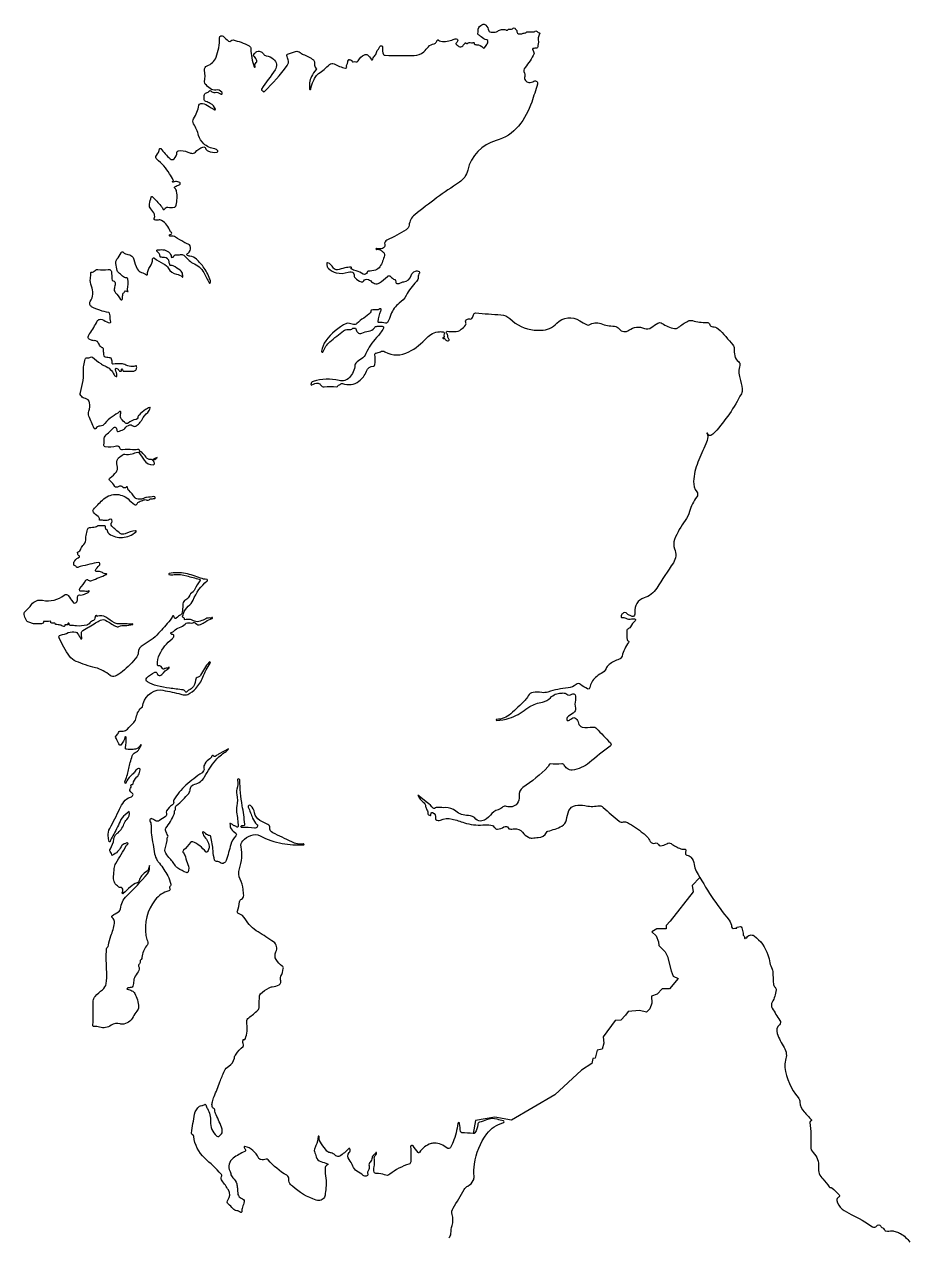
# Model space of a CAD drawing. Header units: millimetres. Extents: x 111502 to 977541, y 8702 to 1044108.
# Drawn here: x 111546 to 489758, y 526405 to 1044039 of the extents above; entities that cross this region are included whole.
import ezdxf

# ---------------------------------------------------------------- set-up
doc = ezdxf.new("R2010")
doc.units = ezdxf.units.MM
doc.header["$LTSCALE"] = 0.25
doc.layers.add('Z HVSS V PORT', color=9, linetype='Continuous', plot=False)

# ---------------------------------------------------------------- blocks, each defined once
blk = doc.blocks.new('UK')
at = {"layer": 'Z HVSS V PORT', "color": 63, "true_color": 0xbada55}
blk.add_lwpolyline([(-239638, 348382, 0.1846151), (-238829, 350210, -0.0541819), (-238286, 353583, 0.134738), (-238286, 358310, -0.211715), (-237877, 361031, 0.0136308), (-233094, 369020, -0.1513781), (-231541, 370491, 0.1705714), (-229260, 372818, 0.127665), (-228926, 374618, -0.0515539), (-228757, 379850, -0.1269483), (-223482, 392755, -0.1717214), (-216349, 397532, 0.7934056), (-216364, 398269, -0.0210339), (-219084, 398965, 0.1739704), (-223649, 398730, -0.0274743), (-226566, 397694, 0.3143996), (-227356, 396707, -0.1330599), (-228542, 393252, -0.2797366), (-229339, 392886, 0.0225119), (-234143, 393225, -0.386325), (-234775, 393830, 0.0113962), (-235093, 397217, 0.8813407), (-235819, 397224, -0.0604414), (-237901, 389281, -0.0327231), (-239022, 386916, -0.4776655), (-240459, 386667, 0.1729267), (-245833, 388796, 0.0853567), (-247283, 388598, 0.1740001), (-252204, 384854, -0.492995), (-252830, 384804, -0.0407766), (-254954, 387585, 0.7805806), (-256056, 387213, -0.0317495), (-255950, 380841, -0.3166649), (-256727, 379839, 0.0964146), (-264846, 375513, -0.2842113), (-267119, 375221, 0.131039), (-270566, 375796, -0.3411089), (-271540, 376410, -0.1549517), (-271639, 378665, 0.1135934), (-271514, 382005, -0.2779898), (-270844, 383819, 0.3040691), (-270577, 384665, 0.6494676), (-270902, 384708, -0.0907592), (-271835, 383674, 0.2000085), (-272497, 382518, -0.1539437), (-273322, 380720, 0.241443), (-273767, 379062, -0.1953479), (-274124, 377037, 0.2035626), (-274351, 375616, -0.4275496), (-274956, 374662, -0.224954), (-276216, 374976, 0.0419444), (-278975, 376877, -0.1827144), (-280699, 378968, 0.0948965), (-282304, 381788, -0.3890935), (-282200, 384744, 0.3111369), (-281925, 386307, 0.5460146), (-282597, 386403, -0.073561), (-286273, 383240, -0.3495161), (-287950, 383423, 0.1003064), (-289584, 384496, 0.0606302), (-290917, 384851, -0.2050833), (-291761, 385362, 0.0115361), (-294109, 388479, -0.188224), (-295049, 391556, 1.0413641), (-295547, 391573, -0.1176053), (-296440, 387737, 0.0348078), (-297065, 386231, 0.1632333), (-297065, 385155, -0.0089314), (-296345, 382875, 0.2591731), (-294378, 380945, -0.0269155), (-291551, 380001, -0.6796166), (-291551, 379470, 0.3177404), (-292574, 377901, 0.0242303), (-292229, 373904, -0.0634451), (-292196, 369657, 0.0027825), (-292552, 366533, -0.0945562), (-292800, 365721, -0.1940898), (-294280, 364468, -0.1613332), (-296362, 364470, -0.103028), (-306509, 370362, -0.0960884), (-307828, 372106, -0.1435027), (-308024, 373235, 0.2973648), (-308934, 375054, -0.0815324), (-316925, 381667, 0.293529), (-317776, 381914, -0.1100711), (-319995, 381761, -0.2591438), (-321017, 382551, 0.2411818), (-326853, 387381, 0.712976), (-327119, 386947, -0.1062273), (-326577, 385900, -0.36548), (-326890, 385228, 0.0455542), (-331811, 382374, 0.3770649), (-333149, 376737, -0.0880793), (-332854, 375825, 0.1758488), (-331903, 374019, -0.1387517), (-330303, 371452, -0.0686079), (-330028, 369561, 0.0485596), (-329752, 366933, 0.2520089), (-328359, 365264, -0.073761), (-327386, 364695, -0.3031135), (-327109, 363819, -0.006002), (-327837, 361420, 0.0725532), (-328147, 359521, -0.6402569), (-328746, 359257, 0.1553868), (-330313, 359950, -0.198335), (-331848, 360786, 0.0486855), (-333884, 362856, -0.4038984), (-334062, 364508, 0.3154681), (-333848, 368817, 0.0246223), (-336552, 372680, -0.280383), (-336758, 374491, 0.309621), (-336943, 375585, 0.0151975), (-343934, 382402, -0.1796027), (-348657, 391634, 0.2522752), (-349109, 392277, -0.3187795), (-349556, 393118, -0.0147944), (-348267, 401214, -0.1904563), (-346187, 404504, -0.1351102), (-345232, 404865, 0.1274013), (-343947, 405329, -0.5059784), (-343529, 405183, 0.0598248), (-342802, 403539, -0.1487495), (-341448, 398032, 0.2304705), (-338834, 391825, 0.2916355), (-337974, 391694, 0.1567288), (-336786, 392750, 0.2156618), (-336567, 394764, 0.0377304), (-339109, 400911, -0.1095719), (-339637, 402988, 0.2758196), (-339954, 403483, -0.2685718), (-340844, 404833, -0.072753), (-340703, 406446, -0.0435476), (-339962, 408683, 0.0143813), (-337475, 414949, -0.0218709), (-335551, 419592, -0.1487229), (-333679, 421676, 0.2151838), (-331303, 425125, -0.1115303), (-330597, 426788, -0.0564282), (-327598, 430097, 0.3065434), (-327409, 430822, -0.1239018), (-327594, 432774, -0.4173418), (-327244, 433028, 0.3609397), (-326596, 433408, 0.1273083), (-325993, 439725, -0.1365796), (-325783, 441569, -0.1441875), (-325165, 442348, 0.0386674), (-321306, 445537, 0.2045228), (-320681, 447017, -0.0147494), (-320561, 451696, -0.2039231), (-320143, 452545, -0.0508961), (-316485, 455099, -0.109571), (-315125, 455504, 0.1015542), (-312145, 456340), (-311714, 456805, 0.2776528), (-311456, 458034, -0.1862911), (-311388, 460053, 0.0530295), (-310392, 463321, 0.3021346), (-310816, 464332, -0.1149413), (-313465, 467149, -0.2600697), (-313522, 470491, 0.3819111), (-314534, 474665, 0.0149187), (-321136, 478930, -0.1244373), (-326709, 484568, 0.1852517), (-329463, 486761, -0.4335235), (-329995, 487871, 0.0749194), (-329095, 491857, -0.2846666), (-328263, 493004, 0.3370234), (-327318, 494610, -0.007156), (-327581, 497121, 0.0949926), (-328825, 501461, -0.204147), (-329121, 505942, 0.1322151), (-328428, 515285, -0.2353008), (-327716, 517827, -0.114491), (-324314, 520191, -0.2217199), (-320296, 519962, 0.0812483), (-310813, 516700, 0.052919), (-301718, 516123, 1.045792), (-301754, 516538, -0.1486788), (-306809, 517371, 0.003323), (-314905, 521300, -0.3101818), (-316150, 523454, 0.3213728), (-316952, 524779, -0.0354866), (-320459, 526585, -0.2143199), (-322629, 529742, 0.1608489), (-324361, 532921, 0.8089895), (-325380, 532213, -0.0101722), (-323513, 527494, 0.1326959), (-321652, 524889, -0.3936067), (-321506, 523805, -0.2786038), (-322697, 523285, 0.0419934), (-328081, 523544, -1.0365901), (-328081, 524328, 0.1302239), (-327004, 524572, 0.3116322), (-326796, 524966, 0.0108504), (-327918, 532850, -0.0315408), (-329021, 543846, 1.0580448), (-329932, 543761, -0.1091971), (-330191, 539955, 0.1297897), (-330255, 537613, -0.1154707), (-330250, 532800, 0.1001049), (-330330, 530065, -0.034434), (-329713, 523994, -0.7044485), (-330320, 523755, 0.191051), (-331374, 524295, -0.1840628), (-331868, 524541, 0.1126675), (-332979, 525301, 0.6260878), (-333180, 525116, -0.0826982), (-333021, 523856, 0.181951), (-332715, 522936, 0.0700077), (-330732, 521088, -0.4657253), (-330638, 520028, 0.1323837), (-332808, 516236, -0.0152249), (-334800, 509486, -0.1688277), (-335631, 508398, -0.3349693), (-337243, 508498, 0.199732), (-338858, 509023, -0.3616081), (-339740, 509645, -0.0493431), (-340400, 513626, 0.0442065), (-341329, 519611, 0.3333894), (-341944, 520113, -0.2141811), (-343554, 520917, 0.1424724), (-344605, 521639, 0.5774425), (-344874, 521399, 0.140662), (-343642, 519058, -0.068736), (-342910, 518046, -0.080039), (-342048, 515525, -0.1739231), (-342280, 514209, 0.038994), (-342737, 513240, -0.5936642), (-343551, 513128, 0.1382327), (-349101, 517441, 0.3470021), (-350092, 517154, -0.0548234), (-353025, 513878, 0.412748), (-353089, 512745, -0.1361853), (-352211, 510952, 0.0653535), (-351173, 507767, -0.2023104), (-351026, 504607, -0.4156849), (-351723, 504287, -0.0575055), (-355449, 506192, -0.0997384), (-356450, 507195, 0.0396235), (-359241, 510756, -0.0793801), (-360878, 513224, -0.1967847), (-360922, 514384, 0.0733235), (-359942, 519133, -0.1877438), (-359770, 519508, 0.3364262), (-359680, 520103, -0.0220009), (-360628, 522042, -0.2638155), (-360500, 523248, 0.0471538), (-357031, 529211, 0.1537729), (-356897, 530253, -0.2943594), (-356618, 530921, 0.3382837), (-356424, 531517, -0.3225187), (-356000, 532955, 0.0614786), (-350814, 538115, 0.1527878), (-350124, 539938, -0.3440104), (-348238, 542083, 0.2271168), (-344027, 545176, -0.0509306), (-339245, 552281, -0.0868417), (-335187, 555722, 0.1270823), (-333737, 557166), (-338026, 554814, 0.0364146), (-339489, 553867, -0.4734891), (-340095, 554013, 0.6888935), (-341001, 553936, -0.1807346), (-341799, 552858, 0.1031346), (-343882, 550791, 0.191807), (-344283, 548859, -0.2977526), (-345118, 546908, 0.0365277), (-351974, 541580, 0.0722216), (-357196, 535291, 0.2231974), (-357281, 534518, -0.354141), (-357758, 533216, 0.140393), (-360217, 530592, 0.2067918), (-360288, 529508, -0.3317228), (-360673, 528258, -0.0191733), (-363334, 526465, -0.2953611), (-365103, 526500, 0.03534), (-366489, 527300, 0.5149076), (-367351, 526831, 0.1362898), (-367219, 525954, -0.115676), (-366850, 524034, 0.0459079), (-366664, 520418, 0.0083799), (-365350, 512267, 0.1009249), (-364237, 509462, 0.029697), (-363340, 508253, -0.0551773), (-359736, 502841, -0.0545629), (-358398, 499373, -0.2844691), (-358632, 498606, 0.3506742), (-358835, 497458, -0.4861397), (-359240, 496512, 0.1609462), (-365134, 492654, 0.2133327), (-369054, 477407, 0.0579988), (-368403, 475180, -0.2882269), (-368762, 472964, 0.168071), (-370750, 468113, -0.1914165), (-371152, 467246, 0.2296656), (-371539, 466222, -0.2715114), (-372055, 465125, 0.3856312), (-372236, 464365, -0.2971912), (-372421, 461926, 0.0565247), (-373933, 459404, 0.0859071), (-374289, 458045, -0.0322969), (-374616, 455868, -0.3415965), (-375379, 455227, 0.0679276), (-377027, 454934, 0.783241), (-376995, 454481, -0.078384), (-375055, 453820, -0.1377038), (-373874, 452699, -0.1333299), (-372256, 446926, -0.1825356), (-372925, 445108, 0.0632459), (-374522, 442711, -0.270032), (-379322, 439553, -0.1006696), (-380107, 439668, 0.2499931), (-383944, 439115, -0.2396561), (-388881, 438306, 0.1050721), (-391206, 438535, -0.4809422), (-391766, 439096, 0.0401994), (-391586, 444866, -0.0286217), (-391549, 449613, -0.1790064), (-390734, 451440, -0.0299055), (-387588, 454296, 0.1858059), (-386073, 456907, 0.0536125), (-385825, 461741, -0.0223698), (-385936, 471799, -0.2514261), (-385547, 472469, 0.2296204), (-385042, 473262, -0.0672101), (-383999, 477341, 0.0558787), (-382526, 482600, 0.1526764), (-382768, 484293, 0.129198), (-383484, 485139, -0.5197747), (-383484, 485899, -0.0351538), (-380799, 487514, 0.2584645), (-379939, 488790, -0.1808048), (-377287, 494346, 0.0237077), (-368388, 503792, 0.211622), (-367556, 506567, -0.0478537), (-367580, 507331), (-367809, 506363, -0.0181237), (-368060, 505451, -0.1970665), (-368551, 504862, 0.1046623), (-370905, 502895, 0.0915483), (-371961, 500884, -0.223347), (-372837, 499927, 0.0805732), (-375711, 498158, 0.0180453), (-378742, 495344, -0.8441771), (-379148, 495632, 0.2349891), (-379173, 497660, 0.3787527), (-379936, 497959, -0.2662558), (-380616, 498074, -0.0198258), (-381891, 499213, -0.1336918), (-382675, 500533, -0.0898641), (-382875, 502717, 0.0011837), (-382592, 506012, -0.1176795), (-381868, 508215, 0.0137771), (-377443, 515868, -0.1540876), (-376848, 516443, 0.5391826), (-376796, 516878, 0.2707678), (-377292, 516964, 0.0179681), (-378413, 516499, 0.1630617), (-379698, 515298, -0.1439544), (-383292, 511676, -0.6222986), (-383648, 511925, 0.2652343), (-384029, 512917, -0.3839722), (-384256, 514408, 0.1244799), (-382818, 518547, -0.2131548), (-381498, 520927, 0.142196), (-378444, 524993, -0.1025046), (-377196, 526957, 0.244536), (-376163, 530410), (-378004, 528931, 0.1229142), (-380129, 526129, -0.0307146), (-383220, 519982, 0.0441159), (-384380, 517513, -0.7602053), (-384792, 517546, -0.0130668), (-385167, 519806, -0.1642458), (-384528, 523183, 0.0210301), (-380332, 531427, -0.0534504), (-378474, 534559, -0.1660972), (-375708, 536448, 0.1379599), (-374753, 537027, 0.4444679), (-374845, 538111, -0.056777), (-375717, 538946, -0.4068414), (-375603, 540389, 0.3354222), (-375442, 541163, -0.17963), (-375484, 541646, -0.3818882), (-375200, 541829, 0.3902352), (-374579, 542243, -0.1461327), (-372898, 545117, 0.145933), (-371793, 547005, 0.0070176), (-371527, 548161, 0.5847906), (-372189, 548746, 0.1675052), (-373606, 547632, -0.0776337), (-374956, 546117, 0.0945719), (-377193, 543430, 0.0077573), (-377713, 542454, -0.6104855), (-377951, 542454, -0.2418615), (-377951, 543527, 0.0629406), (-376987, 546178, -0.0066949), (-375742, 551344, -0.0157302), (-374917, 554198, -0.233232), (-373611, 555542, 0.1951522), (-371889, 557073, 0.0157231), (-371126, 558750, 1.0143171), (-371367, 558847, -0.222511), (-373114, 557168, -0.0733463), (-374947, 556832, -0.0372105), (-377316, 556925, -0.4339522), (-377849, 557644, 0.0571876), (-377552, 562115, 0.881535), (-378025, 562152, -0.1341602), (-379756, 558750, -0.4684424), (-380290, 558772, -0.0821926), (-381476, 561005, 0.0776062), (-381882, 561788, -0.3715339), (-381819, 562607, 0.1006998), (-380784, 564158, -0.288929), (-380157, 564606, 0.0033416), (-378736, 564698, 0.187827), (-376980, 565531, -0.0048503), (-374288, 568327, 0.1580184), (-373185, 570539, -0.1916235), (-370544, 575068), (-370544, 575068, -0.3744892), (-362744, 582347, -0.0053676), (-355045, 580682, -0.0088036), (-353213, 580231, 0.1679646), (-351224, 580378, 0.1077851), (-347741, 582872, 0.0904176), (-344768, 587676, -0.0554896), (-341591, 593708, 0.9467887), (-342099, 594095, 0.0604785), (-345764, 588550, -0.2298748), (-346824, 587736, 0.3540874), (-347898, 586424, -0.2159506), (-349467, 583014, -0.0746138), (-350866, 582127, 0.1904249), (-351403, 581582, -0.6616187), (-352264, 581582, 0.2697992), (-353217, 582294, -0.0042934), (-358967, 583008, -0.0262032), (-364260, 583996, -0.0719135), (-368460, 585675, -0.4937791), (-368692, 587459, -0.0912949), (-365285, 589794, -0.4601478), (-364277, 589315, 0.2105007), (-363707, 588609, 0.343854), (-362347, 588865, -0.0671345), (-359151, 591637, 1.1907282), (-359379, 591880, -0.2446007), (-360087, 591540, 0.1366757), (-361467, 591203, -0.4856564), (-361977, 591414, 0.3630672), (-363625, 592543, -0.4251863), (-364119, 592967, -0.1256356), (-363258, 597413, -0.1197412), (-357891, 604056, 0.1913491), (-357110, 605359, 0.461672), (-357544, 605870, -0.2235674), (-358337, 606245, -0.5441456), (-358154, 606819, 0.1358295), (-357075, 607460, -0.1237085), (-354735, 608927, 0.1140663), (-352288, 610396, -0.2793742), (-350238, 610862, 0.1992909), (-349078, 610945, -0.3376581), (-347827, 610710, 0.3081939), (-345741, 610200, 0.0766703), (-343649, 611375, -0.1078001), (-340744, 612777, 1.2861622), (-340935, 613140, -0.2281826), (-341571, 612955, 0.1619539), (-343432, 612660, -0.0362105), (-345842, 611626, -0.1681514), (-348372, 611626, -0.0470619), (-349622, 612195, 0.1483977), (-350456, 612387, -0.0018224), (-352397, 612262, -0.4941504), (-352593, 612489, 0.3989483), (-352937, 613044, -0.2590539), (-353402, 613489, -0.195355), (-353369, 613873, 0.0583924), (-352984, 614913, -0.1734406), (-350959, 617991, 0.1343664), (-348932, 620614, -0.1233575), (-342872, 628815, 0.6852758), (-343078, 629436, -0.0843157), (-345756, 630029, 0.0462562), (-352101, 631947, 0.1032211), (-359140, 631915, 0.8549032), (-359118, 631516, 0.0468069), (-356976, 631498, -0.0912993), (-351628, 630978, 0.0101159), (-346285, 629563, -0.5563834), (-346036, 628802, 0.0798081), (-348174, 625231, -0.1365388), (-348945, 624220, 0.1146201), (-350738, 622068, -0.1640119), (-352084, 620739, 0.2682794), (-353252, 619004, 0.0001835), (-353447, 616135, -0.064866), (-353693, 614906, -0.1853518), (-354159, 614344, 0.0590894), (-356096, 612935, -0.5000016), (-356905, 613082, -0.0368074), (-357183, 613759, 0.7195874), (-357734, 613763, -0.0966484), (-358711, 612068, -0.0061187), (-363729, 606440, -0.0900379), (-370289, 601444, 0.2749622), (-372370, 598146, -0.1610558), (-373018, 596343, -0.05226), (-379081, 590083, -0.072607), (-382220, 588149, -0.2870935), (-384401, 588483, 0.1161474), (-390668, 591745, -0.0350445), (-398914, 594466, -0.1431177), (-401668, 596661, -0.0453506), (-406191, 604510, -0.4893001), (-405569, 605711, 0.0554558), (-402216, 606724, -0.1658416), (-398995, 606968, -0.1955279), (-398245, 606410, 0.007967), (-396814, 604134, 0.7727959), (-396464, 604251, -0.0133516), (-396560, 606610, -0.266863), (-395969, 607672, -0.0057722), (-390543, 610852, -0.0014021), (-388483, 612020, -0.2694612), (-386278, 611990, -0.0006403), (-382040, 609443, 0.2467977), (-380595, 609358, -0.1224615), (-377980, 609838, 0.0875418), (-374770, 610201, 0.9621862), (-374834, 610452, -0.0694213), (-375918, 610374, 0.0036416), (-378207, 610511, 0.0217942), (-380888, 610535, -0.1474568), (-382551, 610975, -0.0097856), (-386180, 613303, 0.2455957), (-389798, 613697, -0.5282639), (-390100, 613904, 0.8035364), (-390380, 614028), (-390554, 613846, 0.1553365), (-390805, 613332, -0.0336683), (-391012, 612374, -0.2582385), (-391403, 611983, 0.1615151), (-393054, 610855, -0.1629418), (-394351, 609974, -0.0931391), (-398725, 609587, 0.0031799), (-401425, 609835, -0.4638194), (-401877, 610471, 1.3659305), (-402355, 610444, -0.5074885), (-402570, 610114, -0.0080201), (-403564, 610076, 0.5004966), (-403726, 609850, -0.5622256), (-404187, 609320, -0.1245021), (-404924, 609647, 0.1279497), (-405678, 609975, 0.0216794), (-407526, 610184, -0.3856265), (-407735, 610401, 0.4586377), (-408206, 610784, -0.1240885), (-409561, 610877, -0.4199614), (-409685, 611128, 0.5240242), (-410004, 611565, -0.0059662), (-412668, 611531, 0.5050052), (-412814, 611332, -0.3197235), (-412989, 610801, -0.2041255), (-414475, 610452, 0.0740324), (-416309, 610496, -0.1552197), (-417886, 610789, 0.0855576), (-419489, 611323, -0.249072), (-419981, 611689, 0.0125777), (-420557, 612825, -0.1423852), (-421033, 615046, -0.1960016), (-420710, 615699, 0.0533837), (-417956, 618720, -0.2952031), (-413174, 620542, 0.2273299), (-403948, 622771, -0.42688), (-402213, 622557, -0.0223001), (-400360, 619828, 0.4764203), (-398836, 619629, 0.2152342), (-398256, 621051, -0.0780158), (-398098, 622374, -0.3681118), (-397444, 622812, 0.1343981), (-395278, 623145, 0.0426108), (-393325, 624224, 0.9060474), (-393489, 624531, -0.1301068), (-394792, 624356, 0.0500625), (-396939, 624408, -0.3035517), (-397344, 624637, -0.2975126), (-397232, 625640, 0.0287177), (-394704, 629094, -0.4814405), (-393685, 629195, 0.3196705), (-392167, 628920, -0.023316), (-385969, 631486, 0.8827898), (-386059, 631886, -0.1949248), (-387619, 632348, 0.1964477), (-389296, 632838, -0.0795895), (-390367, 632898, -0.4737064), (-390612, 633378, -0.1306301), (-389059, 635327, 0.2954169), (-388725, 636217, 0.3803203), (-389302, 636635, 0.0428777), (-393083, 635929, -0.0194164), (-397094, 634983, 0.0955623), (-398137, 634562, -0.4542688), (-398660, 634712, 0.2534978), (-399574, 635386, -0.3542845), (-399923, 635759, -0.183748), (-399421, 637421, -0.1080853), (-397506, 639029, 0.6590388), (-397541, 639474, -0.3428676), (-398193, 640463, 0.1574745), (-398258, 640735, -0.4868535), (-398080, 641210, 0.249185), (-396833, 642478, -0.1303852), (-395648, 644422, 0.2406866), (-394769, 646949, -0.1205274), (-394635, 648251, 0.0473471), (-393995, 650786, -0.3275879), (-393200, 651580, -0.0203985), (-390654, 651863, 0.1774171), (-389766, 652261, -0.2138784), (-389114, 652500, 0.037982), (-386914, 652512, -0.442357), (-386536, 652158, 0.0729117), (-386401, 651145, 0.3300164), (-386177, 650972, -0.4108467), (-385556, 650336, 0.2503358), (-384800, 648897, 0.1670863), (-379097, 647348, 0.0835942), (-376085, 648061, 0.0739214), (-373263, 649780, 0.7546898), (-373472, 650252, 0.0754031), (-378007, 648901, -0.2707437), (-380015, 649080, -0.0501219), (-383650, 652253, -0.3953009), (-383650, 653810, 0.8553754), (-384604, 655034, -0.1569597), (-386721, 654615, 0.0421046), (-388599, 654675, -0.4767041), (-388958, 655074, 0.2920346), (-389495, 656302, -0.0809263), (-391508, 658185, -0.3575026), (-391476, 659278, -0.0176453), (-387678, 663344, -0.1916665), (-382104, 665736, -0.1892091), (-376716, 663785, 0.0148269), (-373946, 661491, 0.4914503), (-372813, 661783, -0.1953107), (-371978, 662608, -0.0030691), (-370061, 663390, -0.2191903), (-368713, 663322, 0.3240729), (-367679, 663473, -0.1542045), (-367053, 663787, -0.0241673), (-365430, 663969, 0.4919379), (-365114, 664437, 0.3557321), (-365663, 664787, -0.0003149), (-368812, 664418, 0.0863246), (-370159, 664018, -0.1288564), (-371886, 663661, -0.0335981), (-372938, 663787, -0.1892965), (-373675, 664249, 0.0342621), (-376433, 667495, -0.2024918), (-376874, 668620, 0.7270485), (-377466, 668829, -0.3792003), (-378626, 668602, -0.0172591), (-379326, 669048, 0.3005985), (-380608, 669070, -0.1719485), (-381845, 668785, -0.2383594), (-382365, 669128, 0.0951892), (-384397, 671489, -0.5018667), (-384357, 672809, 0.0790056), (-381705, 675370, 0.2229818), (-381281, 677395, -0.1055995), (-381346, 680323, -0.170995), (-380756, 681337, -0.0476348), (-378728, 682754, -0.165675), (-378143, 682864, 0.1068002), (-375002, 683086, -0.0056216), (-372593, 683759, -0.3020499), (-372110, 683596, -0.0250782), (-369883, 680398, 0.2826531), (-365930, 678431, 0.5906094), (-365496, 679418, 0.0299022), (-366031, 680037, -0.6745762), (-365824, 680508, 0.2159246), (-364788, 680939, -0.052896), (-364225, 681426, 0.9431172), (-364267, 681494, -0.0385231), (-364984, 681179, 0.0589581), (-366056, 680655, -0.2532097), (-366645, 680610, 0.1551117), (-367410, 680695, -0.1464318), (-367918, 680744, -0.1357092), (-369026, 681595, 0.0204136), (-370779, 683733, 0.2459371), (-371370, 683956, -0.4319521), (-371723, 684249, 0.4846858), (-372733, 684951, -0.1053842), (-374766, 684777, 0.0622496), (-379065, 684777, -0.3599275), (-380173, 685481, 0.3925234), (-381630, 686296, -0.0958039), (-386424, 686068, -0.4205584), (-387073, 686956, 0.0470017), (-386875, 689737, -0.2077346), (-386503, 690650, -0.0016645), (-382733, 694313, -0.5454613), (-381806, 694095, 0.0051858), (-381302, 692720, 0.4132389), (-380991, 692579, -0.0076489), (-378715, 693392, 0.1758023), (-378111, 693877, -0.2137976), (-375889, 695405, -0.2233609), (-374900, 695144, 0.2195239), (-373672, 694810, 0.1166496), (-373027, 695082, 0.0637975), (-371475, 696554, 0.0511936), (-370712, 697712, -0.0925656), (-368324, 700760, 0.1596264), (-367211, 702648, 0.6316829), (-367553, 702913, 0.0345383), (-369214, 701928, 0.0429449), (-372008, 699619, 0.1605926), (-372583, 698503, -0.3153727), (-373291, 697770, 0.1303666), (-376640, 696150, -0.3706395), (-377732, 696150, -0.0373155), (-379644, 698059, -0.222779), (-379999, 699327, -0.0074922), (-379745, 700722, 0.6986097), (-380329, 701077, -0.0359366), (-383476, 698917, 0.1080085), (-386644, 695996, -0.2363943), (-388632, 694921, 0.2372281), (-390509, 693903, -0.5629813), (-391161, 693944, -0.039766), (-393405, 699200, -0.1634123), (-393405, 701278, 0.1257888), (-393139, 704885, 0.3082065), (-394901, 706685, -0.1485464), (-396655, 707629, -0.2791198), (-397062, 709305, 0.0865556), (-395692, 719502, -0.0592771), (-395590, 720789, -0.0130322), (-394967, 723525, -0.4058925), (-394079, 724070, 0.2237279), (-392801, 724354, -0.3487667), (-391920, 724343, 0.0102995), (-388381, 721582, 0.068634), (-386658, 720629, -0.2030712), (-382704, 716807, 0.2493365), (-381794, 716070, 0.5089863), (-381451, 716390, 0.0600124), (-382103, 719052, -0.3472579), (-381959, 719506, -0.2736267), (-381540, 719531, -0.1280541), (-380528, 718627, 0.2057478), (-380027, 718300, 0.231742), (-379604, 718424, 0.1469013), (-379508, 718583, 0.0892692), (-379464, 719212, -0.7209059), (-379296, 719289, -0.1505789), (-378986, 718650, 0.3912947), (-378591, 718336, -0.0335923), (-374514, 718364, 0.4617672), (-373025, 719912, -0.03403), (-373043, 720487, 0.6054296), (-373349, 720662, -0.1316394), (-374231, 720381, -0.0702139), (-376835, 720625, -0.0718924), (-377649, 720948, 0.1192469), (-379670, 721536, 0.0522332), (-383042, 721340, -0.4998378), (-383483, 721762, 0.1239692), (-383707, 723531, 0.2632427), (-384298, 724012, 0.0131074), (-386350, 724306, -0.3380653), (-386921, 724857, -0.0055457), (-387110, 726201, -0.0371232), (-387200, 727857, 0.3359685), (-387486, 728250, -0.172151), (-388580, 729056, -0.0218246), (-389563, 730657, 0.2951011), (-390926, 731383, -0.0984901), (-392380, 731546, -0.1252467), (-393578, 732293, -0.2604846), (-393766, 733015, -0.0942668), (-393084, 734450, 0.0410574), (-389883, 739683, -0.4149012), (-387733, 740389, 0.0083465), (-385151, 739134, 0.2047332), (-384241, 739105, 0.394208), (-384102, 739394, -0.0927493), (-384401, 741913, 0.1145139), (-384586, 743050, 0.2579914), (-384975, 743362, -0.0811715), (-392267, 745890, -0.4339753), (-392827, 748027, 0.2494445), (-392336, 754686, -0.1459444), (-392749, 757968, 0.0627355), (-392660, 760243, -0.4384357), (-392344, 760589, 0.2203147), (-390800, 761312, -0.2658547), (-389583, 761759, 0.0905374), (-385265, 761814, -0.3202343), (-383933, 761209, -0.1207861), (-383757, 760604, 0.0018285), (-383620, 757723, 0.3142255), (-383016, 756945, -0.3675162), (-382178, 755621, -0.0350548), (-382559, 753835, 0.2641509), (-382085, 751866, -0.050166), (-379862, 748958, 0.759571), (-379128, 749170, -0.0610149), (-378873, 751428, -0.2582568), (-378548, 751784, 0.2276189), (-378167, 752155, 0.0886531), (-378112, 752465, -0.4447555), (-377942, 752620, -0.0998414), (-376950, 752315, 0.7548948), (-376746, 752523, -0.1669299), (-376896, 753311, 0.0567222), (-376763, 757678, 0.4034943), (-377286, 758138, -0.237121), (-379078, 758937, 0.081809), (-380792, 760446, -0.219252), (-381403, 761377, 0.0086576), (-381888, 764270, -0.2109988), (-381449, 766125, 0.0435568), (-379691, 768922, -0.4835721), (-378760, 769107, 0.1446296), (-376736, 768208, -0.3057773), (-374241, 766003, 0.0497387), (-372771, 762008, 0.2183214), (-370953, 760511, -0.0946596), (-368799, 759477, 0.5949451), (-368470, 759630, -0.1365871), (-367319, 762970, 0.1409406), (-366221, 766248, -0.6089583), (-365419, 766618, 0.0528559), (-361592, 764246, -0.1562008), (-359434, 762199, 0.2343543), (-356014, 759815, -0.1615677), (-353542, 758564, 0.7367938), (-353291, 758695, -0.0251729), (-353418, 759672, 0.2264152), (-354439, 761435, 0.0167558), (-357374, 763304, 0.2226505), (-358413, 763403, -0.4015374), (-358801, 763577, -0.0731996), (-359148, 764997, 0.3756326), (-361130, 766874, -0.0448392), (-362796, 767090, -0.3288686), (-363004, 767329, 0.2391769), (-364313, 769461, -0.6978072), (-364182, 770109, -0.0553649), (-361841, 770211, -0.1532502), (-359460, 769283, -0.1312675), (-358316, 767728, -0.1473696), (-358280, 767273, 0.4593826), (-358028, 766942, 0.2839341), (-357111, 767434, -0.3182864), (-355767, 768050, 0.1260689), (-354310, 768144, -0.264574), (-352931, 767862, -0.0327207), (-351056, 765989, 0.1180717), (-348979, 764522, -0.1757607), (-344389, 760430, -0.0032521), (-342067, 756058, 0.6479757), (-341570, 756088, 0.1698132), (-341550, 756950, 0.0714305), (-344218, 762397, 0.0591633), (-347458, 766119, 0.1504725), (-350270, 767435, -0.1257285), (-351557, 767963, -0.5658942), (-351508, 768460, 0.1237242), (-350586, 769219, 0.2492305), (-350197, 771839, 0.2364176), (-350969, 772582, -0.0592933), (-352911, 773448, -0.0018985), (-356391, 775542, 0.1755871), (-358510, 775967, -0.4357633), (-358986, 776346, -0.1954317), (-358932, 776516, -0.1648729), (-358331, 776883, 0.7809924), (-358314, 777653, -0.2557907), (-358773, 778097, 0.1861875), (-362375, 782646, 0.187846), (-363842, 782885, -0.1099135), (-365258, 782898, -0.4846654), (-365549, 783516, 0.2132378), (-365469, 785400, 0.1057488), (-366936, 787598, -0.2638028), (-367554, 789718, -0.0007249), (-366870, 792588, -0.5992402), (-366206, 792762, 0.0033921), (-362683, 789008, -0.116095), (-361902, 787673, 0.690021), (-361026, 787616, -0.3481505), (-359687, 788302, 0.1004746), (-357032, 788311, 0.2930827), (-356161, 789163, 0.0976422), (-355969, 795159, 0.1988302), (-356762, 796439, -0.5703472), (-356704, 797096, -0.0019676), (-354645, 798069, 0.5933082), (-354594, 798871, 0.1699964), (-356452, 799297, 0.0678133), (-357432, 799050, -0.3190003), (-357755, 799128, -0.5932927), (-357668, 799363, 0.5134623), (-357382, 799919, 0.022565), (-358942, 802655, 0.081853), (-364458, 808858, -0.4219026), (-364603, 810442, 0.1238054), (-363206, 813259, -0.6360312), (-362728, 813368, 0.0407948), (-358727, 809013, 0.394199), (-357014, 809021, 0.2141401), (-355879, 811758, -0.3820022), (-355310, 812433, -0.1329465), (-351149, 811913, 0.0304791), (-349566, 811375, 0.2921075), (-347946, 811879, -0.1391196), (-344743, 814039, -0.399708), (-343620, 813506, 0.1885053), (-342635, 812426, 0.1647537), (-338630, 811894, 0.5477767), (-338415, 812441, 0.1926351), (-339659, 813224, -0.1324021), (-344362, 815465, -0.1546007), (-346550, 818984, 0.0810909), (-348704, 823926, -0.2946104), (-348704, 826148, 0.0977547), (-346431, 831870, -0.336693), (-345641, 832589, -0.1775724), (-342758, 831813, 0.0468899), (-339574, 829987, 0.649393), (-339401, 830140, 0.2055713), (-341571, 832656, 0.0224382), (-343426, 833460, -0.2966846), (-344238, 834574, -0.0522027), (-344160, 836090, -0.294771), (-343232, 837129, 0.1654932), (-341995, 837969, -0.4983203), (-341324, 837969, 0.307586), (-339566, 837371, -0.2839896), (-337250, 836694, 0.5339988), (-336574, 836791, 0.2969327), (-336663, 837475, 0.2619401), (-339156, 838386, -0.2025861), (-341649, 838991, -0.0560852), (-343743, 840941, -0.2215055), (-344003, 841868, 0.0821009), (-344007, 846831, -0.3620403), (-342932, 848666, 0.215002), (-339131, 852349, 0.098811), (-337607, 860691, -0.6672011), (-336101, 861346, 0.021947), (-333775, 859296, 0.4107283), (-332813, 859393, -0.2780133), (-331826, 859740, -0.0728795), (-325024, 857258, -0.2709196), (-324266, 856012, 0.0871404), (-322771, 848278, 1.0874981), (-322379, 848466, -0.2025571), (-322495, 849334, -0.1621621), (-322009, 850062, 0.2733732), (-321729, 850771, 0.162754), (-322700, 852637, 0.1383273), (-322959, 852776, -0.4266655), (-323104, 853015, -0.0998462), (-322629, 853976, -0.1113375), (-321649, 854785, -0.2708752), (-319783, 854672, -0.1012066), (-318920, 853799, 0.2095824), (-317655, 852971, -0.1267217), (-314584, 851604, -0.3971476), (-313915, 846987, -0.0014276), (-319692, 838810, 0.5069055), (-319492, 838208, -0.2021404), (-319192, 837950, 0.5067945), (-318391, 837811, 0.0416209), (-308746, 848781, 0.24093), (-308325, 851311, -0.0030958), (-308871, 853068, -0.3958703), (-308585, 853646, -0.0090318), (-305237, 854832, -0.277648), (-303146, 854366, 0.1049048), (-301928, 853616, -0.0766), (-297522, 851232, -0.2755931), (-297080, 850138, 0.101916), (-297000, 848533, 0.1874442), (-296448, 847764, -0.4642312), (-296366, 847107, 0.0762992), (-298364, 844138, 0.1448438), (-299189, 838770, 0.8440049), (-298688, 838753, -0.058509), (-297500, 842347, -0.0322019), (-296498, 844180, -0.1038258), (-295317, 845393, 0.0501345), (-290645, 849267, -0.3411372), (-288676, 849534, 0.0831579), (-283891, 847751, 0.6221675), (-283347, 848470, -0.2671266), (-283307, 849161, 0.1057166), (-282865, 850304, -0.0648222), (-282615, 851152, -0.4463176), (-282059, 851332, 0.1156358), (-281441, 851145, -0.3877195), (-281084, 850773, 0.240865), (-280898, 850432, 0.2452023), (-280518, 850387, -0.1586317), (-279403, 850441, 0.3450147), (-278369, 850876, -0.1436187), (-275739, 853464, -0.2885538), (-274467, 853375, -0.1213252), (-272893, 851497, 0.707673), (-272095, 851591, -0.1591498), (-271116, 853233, 0.1899542), (-270710, 854016, -0.1676716), (-270010, 855523, 0.1118424), (-269282, 856727, -0.4450015), (-268219, 857191, -0.3143955), (-267960, 856755, 0.0365429), (-267960, 854838, 0.1140219), (-267578, 853606, 0.2628217), (-266891, 853203, 0.0049457), (-254561, 853133, 0.1757431), (-250407, 854660, 0.0002231), (-250272, 854774, -0.00293), (-248432, 856804, -0.1898957), (-245892, 858158, 0.2005012), (-245460, 858400, 0.0264064), (-244621, 859595, -0.4729076), (-244096, 859662, 0.1579346), (-243072, 859177, 0.142422), (-237829, 859991, -0.1849948), (-236160, 860110, -0.3847145), (-235882, 859649, -0.146833), (-236562, 858358, 0.4608622), (-236517, 857841, -0.0147198), (-235409, 857001, 0.44783), (-233755, 857274, -0.0775902), (-232759, 858409, -0.4294819), (-232334, 858360, 0.3911161), (-231900, 858280, -0.22046), (-230063, 858522, 0.2327497), (-229266, 858646, -0.6910259), (-228877, 858381, 0.3795625), (-228611, 857880, 0.0827745), (-227821, 857727, -0.2104145), (-224971, 856383, 0.4093985), (-224571, 856352), (-224444, 856459), (-223711, 857408, 0.1122354), (-222994, 858956, 0.4006443), (-223484, 859752, -0.1314163), (-225823, 861086, 0.0945482), (-227095, 861940, -0.4124881), (-227323, 862501, 0.1246413), (-227135, 863757, -0.2836479), (-226065, 865951, -0.0791799), (-224964, 866425, -0.2858655), (-223842, 866068, -0.1306184), (-222677, 863631, 0.3398419), (-222145, 863155, 0.0258695), (-219922, 863104, 0.1590593), (-218837, 863494, -0.1162758), (-217242, 864222, -0.1419438), (-215344, 864061, 0.009292), (-214935, 863912, 0.3768752), (-214443, 864114, -0.3308975), (-213881, 864402, 0.1947438), (-212161, 864784, -0.3664348), (-211531, 864721, -0.0628202), (-211430, 864586, 0.1205135), (-211022, 864154, -0.2943002), (-210615, 863255, 0.2987289), (-210327, 862634, 0.2189079), (-208587, 862414, -0.0111724), (-207917, 862608, -0.0532567), (-207150, 862728, 0.2252513), (-206592, 863026, -0.2638789), (-206008, 863285, 0.0246287), (-203687, 863171, 0.1813192), (-203000, 863429, -0.4257739), (-202007, 863342, 0.1763939), (-201106, 862798, -0.5224672), (-200911, 862353, 0.1951394), (-201466, 858987, -0.1188444), (-201478, 858206, 0.0310917), (-201755, 856759, -0.3276104), (-202173, 856319, -0.004889), (-203752, 856052, 0.5532999), (-203900, 855704, -0.0920991), (-203277, 853960, -0.0643268), (-207152, 847968, 0.3091032), (-207392, 845640, -0.201071), (-207248, 844199, 0.4762807), (-205531, 841646, 0.154746), (-203333, 842132, -0.685502), (-201808, 840905, -0.0015554), (-204275, 833247, -0.0939843), (-209901, 823004, -0.155131), (-219531, 816786, 0.2771606), (-231653, 804147, -0.1933827), (-235204, 799022, 0.0240311), (-254259, 785100, 0.1965098), (-256697, 780675, -0.221909), (-257886, 778746, -0.0453815), (-266135, 774336, 0.3681718), (-267087, 772438, -0.3844037), (-267995, 770749, -0.173417), (-270551, 770749, 1.4195997), (-270551, 770342, -0.1015319), (-270159, 770398, -0.0992003), (-269083, 770112, -0.0385387), (-267831, 769372, -0.3032245), (-267205, 767763, -0.0831638), (-269159, 762924, -0.1885981), (-271042, 761497, -0.0591461), (-274099, 761012, 0.3628022), (-274621, 760540, -0.5530888), (-276271, 759801, 0.0853585), (-279237, 761123, -0.0777669), (-281405, 762050, -0.6383291), (-281362, 762390, 0.8396634), (-281403, 762690, 0.0711885), (-284153, 762402, 0.0001898), (-287306, 761609, -0.3522015), (-289024, 762397, 0.1780466), (-291439, 764669, 0.5365931), (-291837, 764407, 0.0797459), (-291610, 762955, 0.1251877), (-291170, 762260, 0.1266432), (-287761, 760372, 0.157608), (-282674, 760670, -0.1230128), (-281399, 760833, -0.3902896), (-280185, 759416, 0.1943654), (-279759, 758242, 0.1327207), (-277087, 756510, 0.3750837), (-276057, 756954, -0.2390224), (-275282, 757549, -0.2463687), (-273031, 756860, 0.096956), (-271440, 755802, 0.2477316), (-269326, 755997, 0.0547113), (-265911, 758798, -0.4314529), (-264624, 758774, 0.096947), (-262824, 757434, -0.3244188), (-262326, 756517, 0.4731865), (-261578, 755720, 0.1076409), (-260270, 756097, -0.093871), (-258939, 756521, 0.301884), (-255776, 759226, -0.2531216), (-253962, 761087, -0.2222368), (-252396, 760874, -0.4092966), (-252256, 760252, 0.1333892), (-252781, 758495, -0.1871383), (-253549, 756656, 0.0653572), (-257975, 750646, -0.107277), (-260860, 747343, 0.1486312), (-264418, 742530, -0.0427676), (-265933, 739201, -0.3363937), (-266760, 738842, 0.0751582), (-269461, 739085, -0.4540923), (-269854, 739483, -0.0881656), (-268679, 744089, 0.173571), (-268624, 744761, 0.5557511), (-269229, 744944, -0.1968292), (-270575, 744481, 0.0425575), (-272761, 744420, 0.4308353), (-272976, 744134, -0.2411648), (-273243, 743284, -0.0606167), (-276072, 741031, 0.0707064), (-278955, 738640, -0.1971806), (-279731, 738271, -0.1266945), (-282191, 738762, 0.2284608), (-283372, 738762, 0.125785), (-292264, 731281, 0.1163159), (-294076, 726864, 0.9147174), (-293355, 726682, -0.1338823), (-290458, 730896, -0.0130946), (-284677, 735537, -0.1829723), (-282805, 736091, 0.1056868), (-281145, 736320, 0.1415704), (-280806, 736567, -0.2200048), (-280424, 736764, -0.0166827), (-279806, 736770, -0.3609284), (-279362, 736384, 0.1442896), (-278677, 734961, 0.3400033), (-276795, 734619, -0.1002259), (-273993, 735412, 0.230636), (-271487, 736878, -0.2547122), (-270266, 737520, 0.0081918), (-268118, 737524, -0.5761152), (-267628, 736713, -0.063657), (-270551, 732697, 0.0859132), (-275096, 725833, -0.1553419), (-277006, 723662, 0.0638424), (-279426, 721751, 0.178689), (-279819, 720874, -0.1747138), (-282120, 715631, -0.2709173), (-286562, 714343, 0.139677), (-297624, 714003, 0.3269904), (-298579, 712695, 0.6272934), (-298144, 712485, -0.2062364), (-295523, 713196, -0.2421796), (-294377, 712383, 0.3081057), (-293009, 711645, -0.0450264), (-287687, 711716, 0.2918991), (-287042, 712061, -0.2143765), (-286432, 712512, 0.1699301), (-285798, 712902, -0.3252228), (-285104, 713086, 0.2615905), (-278081, 714089, 0.1364327), (-274895, 718315, -0.2847355), (-271886, 720561, 0.3448207), (-271312, 721096, 0.074955), (-271283, 725444, -0.4275972), (-270792, 726070, 0.1073757), (-268921, 726673, -0.2689497), (-267023, 726673, 0.2625727), (-256781, 726551, 0.0824418), (-249125, 732568, -0.192366), (-243673, 735206, -0.0631474), (-242095, 735118, -0.4960973), (-241673, 734282, 0.2102198), (-241719, 733094, -0.561808), (-242011, 732708, 1.1407805), (-241998, 732293, -0.2953312), (-241178, 731934, 0.2653877), (-239953, 731315, 0.6600979), (-239674, 732072, -0.2105936), (-240150, 733202, 0.186568), (-240639, 734534, -0.317388), (-240711, 735207, -0.2861829), (-240427, 735365, 0.003039), (-237321, 735221, 0.188598), (-234401, 736230, 0.031997), (-232640, 737936, 0.3223249), (-232495, 739208, -0.2847189), (-232454, 740120, -0.1468548), (-232067, 740433, -0.1337405), (-230545, 740620, 0.2573034), (-229819, 740893, 0.1529477), (-229180, 742391, -0.4089983), (-228196, 743209, 0.0050888), (-217418, 742430, -0.1787052), (-213672, 740777, 0.1687467), (-203206, 735913, 0.0318224), (-200372, 735809, 0.196579), (-193552, 738812, -0.3617466), (-183783, 739879, 0.0310908), (-180679, 738089, 0.2536737), (-179751, 738122, -0.2186835), (-174743, 738635, 0.0686007), (-168966, 737515, -0.2219081), (-166941, 736431, 0.4132956), (-162754, 735823, -0.2667603), (-156191, 736603, 0.2673576), (-153230, 736959, -0.0220196), (-150473, 738836, -0.3011851), (-148612, 738777, 0.1119163), (-143346, 736592, 0.2242985), (-141560, 737087, -0.0629099), (-137562, 739743, -0.1872228), (-135639, 739918, 0.0809419), (-129599, 739202, -0.349693), (-128201, 738184, 0.3608045), (-126992, 737340, -0.2200954), (-124670, 736491, -0.0236035), (-118332, 729550, -0.183366), (-117809, 728022, 0.0531076), (-117580, 724918, 0.2006143), (-115973, 722441, -0.3285915), (-115410, 720831, 0.1502977), (-115410, 715491, -0.0449379), (-114409, 710762, -0.1479492), (-114766, 708744, -0.0669643), (-126100, 692267, -0.0898317), (-127839, 690930, -0.4322797), (-128875, 691296, 0.0568644), (-129242, 691926, 0.944503), (-129435, 691799, -0.1582238), (-129118, 690338, -0.0844918), (-129950, 687310, 0.0144281), (-133310, 679539, 0.0793054), (-135158, 671308, 0.1794427), (-133826, 666884, -0.3356059), (-133826, 664662, 0.0957441), (-136887, 658433, -0.0928262), (-138740, 654606, 0.0619396), (-143275, 646542, 0.2006991), (-143244, 642502, -0.2545731), (-143807, 636585, 0.0079857), (-150896, 625705, -0.1795483), (-156336, 621534, 0.3677663), (-160244, 615401, -0.206262), (-160683, 613810, -0.4494643), (-161685, 613760, 0.1705712), (-162248, 614036, -0.2024464), (-163568, 614790, 0.4844569), (-165549, 614822, 0.1134866), (-166123, 613658, 0.5134378), (-165720, 613195, -0.1566033), (-164122, 612843, 0.2097067), (-161698, 612566, -0.1182431), (-160331, 612654, -0.6129615), (-160079, 611838, 0.0764784), (-162091, 609176, -0.1812105), (-162929, 608444, 0.2947346), (-163693, 607414, 0.0458986), (-163595, 603707, 0.3231266), (-163144, 603217, -0.5396058), (-162894, 602588, 0.0821289), (-165721, 596689, -0.2455248), (-167004, 595352, 0.0843579), (-171246, 593073, 0.1194578), (-172566, 591413, -0.165344), (-174573, 589308, 0.0612829), (-177064, 587590, 0.1720715), (-179445, 583270, -0.4913454), (-180458, 582724, -0.0775703), (-183400, 584625, 0.3813145), (-185339, 584625, -0.1607872), (-188779, 583131, 0.0562462), (-197344, 581366, -0.1224438), (-200032, 581172, 0.0812729), (-203730, 581207, 0.2385989), (-205793, 579731, -0.0739481), (-207129, 577894, -0.0151563), (-213273, 572008, -0.1852381), (-219305, 569687, 1.0148154), (-219299, 569282, 0.0689762), (-213892, 570200, 0.0975767), (-206791, 574083, -0.0513224), (-205125, 575205, -0.0781509), (-199758, 577066, 0.1619566), (-196271, 578967, -0.2063392), (-191747, 580950, 0.0051904), (-190832, 580966, -0.1778896), (-189356, 580468, 0.3389287), (-187210, 580417, -0.1989518), (-186325, 580631, -0.2741093), (-185798, 580196, -0.1418656), (-185657, 577969, 0.1155814), (-185618, 574551, -0.262833), (-186071, 572929, -0.0782156), (-188564, 571118, 0.3154201), (-189358, 569621, 0.51577), (-188587, 569205, 0.0636115), (-187211, 570116, -0.3715541), (-185459, 570116, -0.172588), (-184304, 568087, 0.2733718), (-182817, 566354, 0.0513824), (-178189, 566444, -0.2420569), (-176598, 565858, 0.0097866), (-170685, 559667, -0.4586749), (-170799, 558209, 0.0157795), (-179679, 551257, -0.1438035), (-187050, 548053, -0.2215795), (-189196, 548744, -0.0596735), (-190373, 550131, 0.2676347), (-191460, 550674, -0.0330355), (-196320, 550704, 0.3942348), (-196979, 550173, -0.1623203), (-197356, 549416, -0.0472201), (-208040, 540566, 0.2836102), (-209634, 537003, -0.2074517), (-210558, 533750, -0.3257915), (-215102, 532567, 0.2852867), (-216601, 532293, -0.1084638), (-218594, 531152, 0.1538255), (-221965, 528797, -0.1580376), (-225537, 526347, -0.3049934), (-228118, 527157, 0.2352039), (-231360, 528661, -0.1845925), (-236726, 530542, 0.1903384), (-241128, 532031, -0.036086), (-244349, 532103, 0.1926998), (-245752, 531690, -0.410851), (-246431, 531766, 0.0566266), (-248820, 534126), (-252881, 537315, 0.146305), (-250645, 534399, -0.2198484), (-249596, 532531, 0.132998), (-249093, 531125, -0.1699683), (-248604, 529364, 0.3180222), (-248321, 528902, 0.022689), (-247718, 528676, 0.5020881), (-247389, 528909, -0.0645084), (-247285, 529589, -0.4392195), (-246627, 529916, -0.3965642), (-245427, 527430, 0.3271253), (-245248, 526902, 0.2643925), (-243292, 526717, -0.1699504), (-238310, 527146, -0.017883), (-233061, 525599, 0.1000199), (-225152, 524621, -0.051267), (-221688, 524530, -0.2304222), (-220119, 523499, 0.2728113), (-218914, 522838, 0.1513891), (-216142, 523791, -0.465431), (-214299, 523342, 0.2676778), (-213650, 522909, 0.0519987), (-211815, 522982, -0.2686178), (-208227, 521543, 0.0971908), (-205682, 519345, 0.1704169), (-204072, 519050, -0.0452511), (-201489, 519221, 0.306362), (-198028, 521440, -0.2404599), (-197358, 521997, 0.0642076), (-191480, 524136, 0.2338821), (-189489, 526844, -0.0515952), (-188382, 530729, -0.2675292), (-185526, 532979, -0.0870774), (-181667, 532866, 0.0959753), (-176076, 532802, -0.2378666), (-173728, 532108, 0.0206978), (-166990, 526282, 0.2403736), (-165073, 525894, -0.2021224), (-163372, 525677, -0.0353385), (-156689, 521141, -0.0949353), (-153640, 517626, 0.3628892), (-151542, 516861, -0.387588), (-150146, 516283, 0.2906351), (-149310, 515751, 0.1625217), (-146659, 516633, -0.3232648), (-144801, 516667, 0.0615846), (-140570, 514443, 0.1500827), (-138861, 514335, -0.4218957), (-138593, 514166, -0.1253036), (-138648, 512803, 0.4441639), (-137992, 511722, -0.1522245), (-136304, 510820, -0.174053), (-134879, 507738, 0.1040342), (-134008, 504880, 0.0429385), (-120034, 483963, -0.1540925), (-118916, 481071, 0.4060924), (-118277, 480493, -0.0017829), (-116882, 480537, 0.4480237), (-116650, 480812, -0.3940334), (-116503, 481024, -0.0280035), (-115236, 481223, -0.3624967), (-114563, 480766, -0.0218809), (-114018, 478497, -0.0905765), (-114009, 477781, 0.3749441), (-113782, 477409, -0.2376724), (-113570, 477202, -0.0827768), (-113434, 476396, 0.6570444), (-113087, 476247, -0.2088526), (-112514, 476452, 0.5345672), (-112227, 476824, -0.3934331), (-112052, 477212, -0.0273445), (-111016, 477581, -0.234207), (-109320, 477286, -0.1559979), (-103388, 469128, -0.0379356), (-102567, 465823, 0.0873067), (-101598, 463099, -0.1235771), (-101325, 462111, 0.01847), (-100981, 456479, 0.2042285), (-100367, 455358, -0.2595367), (-99889, 454215, -0.0995368), (-101574, 448961, 0.2622985), (-101564, 446431, 0.022338), (-98270, 441199, -0.381126), (-98494, 439366, 0.3106078), (-99444, 435608, 0.0516901), (-96504, 429646, -0.2291602), (-95894, 424164, 0.1216633), (-96192, 421124, 0.1378998), (-90487, 408299, -0.1675248), (-89712, 406245, 0.1905552), (-87973, 402192, -0.0220406), (-84844, 398751, -0.5788605), (-85019, 398280, 0.3996518), (-85480, 397667, -0.0396809), (-85107, 387398, 0.2093315), (-84084, 384758, -0.2221979), (-81817, 378454, 0.2267838), (-79980, 373481, -0.0596161), (-77238, 370096, 0.3365087), (-76740, 369908, -0.2721403), (-76048, 369738, -0.0055001), (-72996, 366691, -0.2678555), (-72852, 366134, -0.2229641), (-73222, 365705, 0.3473945), (-73950, 364307, 0.1855623), (-71675, 360641, 0.0533708), (-67922, 358382, -0.0452751), (-58752, 353061, 0.4366336), (-56919, 353447, -0.6148931), (-55249, 353326, 0.1846256), (-54772, 352825, -0.1638336), (-53476, 351570, 0.2566641), (-53112, 351325, 0.046005), (-50292, 351334, -0.1354977), (-49604, 351213, 0.0566044), (-48597, 350867, -0.0740231), (-46777, 350170, -0.1187262), (-42835, 346502, 0.2208397)], format="xyb", dxfattribs=at)
blk.add_lwpolyline([(-132463, 502142), (-135724, 498753), (-135359, 496011), (-145161, 483542), (-146854, 481652), (-146854, 480319), (-150918, 480319), (-152953, 478970), (-151167, 477331), (-150143, 474774), (-150040, 473109), (-147275, 470465), (-146275, 468408), (-144751, 462325), (-143850, 460114), (-141721, 459136), (-145400, 454670), (-148584, 454645), (-150783, 452326), (-153128, 451605), (-153019, 448570), (-153888, 446080), (-155283, 444687), (-158255, 445475), (-163168, 445050), (-164200, 443411), (-166271, 441343), (-168654, 441154), (-173775, 434243), (-173556, 431456), (-174223, 428917), (-176401, 428428), (-177239, 425094), (-178129, 424857), (-178631, 422839), (-183093, 419937), (-194441, 409412), (-212941, 398614), (-220032, 399844), (-228289, 398412), (-229339, 392886)], dxfattribs=at)

msp = doc.modelspace()

# ---------------------------------------------------------------- block references
at = {"lineweight": 0}
msp.add_blockref('UK', (532590.42, 177578.58), dxfattribs=at)

doc.saveas('drawing.dxf')
